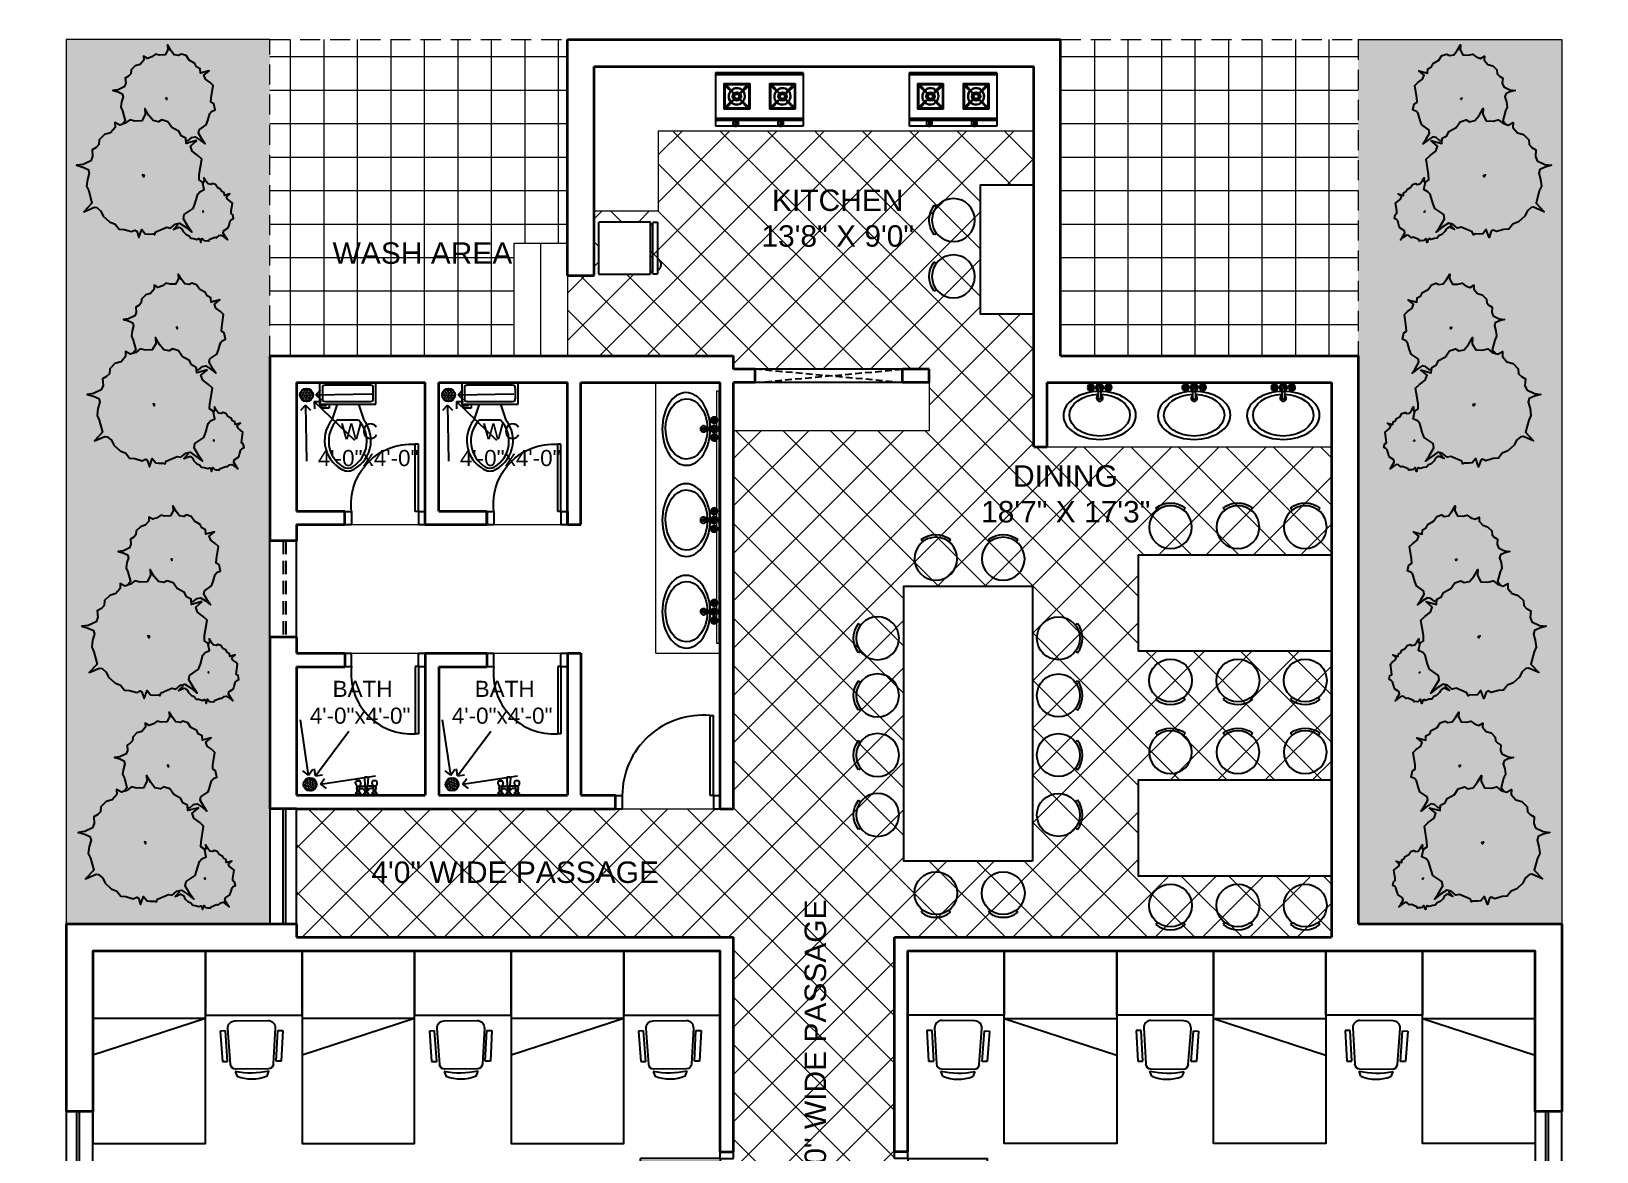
# Model space of a CAD drawing. Header units: inches. Extents: x 132383 to 134532, y 19213 to 20900.
# Drawn here: x 132383 to 132967, y 20482 to 20900 of the extents above; entities that cross this region are included whole.
import ezdxf

# ---------------------------------------------------------------- set-up
doc = ezdxf.new("R2010")
doc.units = ezdxf.units.IN
doc.header["$MEASUREMENT"] = 0
doc.linetypes.add('HIDDEN', pattern=[0.375, 0.25, -0.125])
for name, color, linetype, lineweight in [('A-Door', 252, 'Continuous', 25), ('A-Dropline', 8, 'Continuous', 5), ('A-Hatch', 253, 'Continuous', 9), ('A-Plant', 84, 'Continuous', 25), ('A-Sc', 44, 'Continuous', 20), ('A-Text', 252, 'Continuous', 25), ('A-Wall', 13, 'Continuous', 35), ('A-Win', 140, 'Continuous', 25)]:
    doc.layers.add(name, color=color, linetype=linetype, lineweight=lineweight)
for name, color, linetype in [('A-FIXTURE', 23, 'Continuous'), ('A-FURNITURE', 35, 'Continuous'), ('NOI THAT', 42, 'Continuous')]:
    doc.layers.add(name, color=color, linetype=linetype)
doc.styles.get("Standard").update_dxf_attribs({"font": 'arial.ttf', "height": 12})

# ---------------------------------------------------------------- blocks, each defined once
blk = doc.blocks.new('bed')
at = {"layer": 'A-FURNITURE'}
for q in [(116487.93, 2680.49), (116487.93, 2666.82)]:
    blk.add_line((116445.93, 2680.49), q, dxfattribs=at)
blk.add_lwpolyline([(116445.93, 2705.82), (116487.93, 2705.82), (116487.93, 2633.82), (116445.93, 2633.82)], close=True, dxfattribs=at)
blk = doc.blocks.new('StuLL_as_2')
for p, q in [((-258, 478), (-308, 478)), ((-308, 478), (-289, 177)), ((-239, 177), (-258, 478)), ((-233, 503), (-210, 149)), ((163, 577), (-163, 577)), ((210, 149), (233, 503)), ((239, 177), (258, 478)), ((258, 478), (308, 478)), ((308, 478), (289, 177)), ((-289, 177), (-239, 177)), ((289, 177), (239, 177)), ((-148, 29), (-167, 78)), ((-161, 102), (161, 102)), ((167, 78), (148, 29))]:
    blk.add_line(p, q)
for centre, radius, start, end in [((-163, 507), 70, 90, 183.6139), ((163, 507), 70, 356.3861, 90), ((-161, 152), 50, 183.6139, 270), ((0, 873), 812, 258.1042, 281.8958), ((0, 394), 394, 247.9827, 292.0173), ((161, 152), 50, 270, 356.3861)]:
    blk.add_arc(centre, radius, start, end)
blk = doc.blocks.new('toilet - countertop WB')
at = {"color": 0}
for p, q in [((-3, 8.57), (-3.2, 8.57)), ((-3, 8.38), (-3.2, 8.38)), ((-2.74, 8.83), (-2.74, 9.02)), ((-2.74, 8.12), (-2.74, 7.92)), ((-2.55, 8.83), (-2.55, 9.02)), ((-2.55, 8.12), (-2.55, 7.92)), ((-2.29, 8.57), (-2.1, 8.57)), ((-2.29, 8.38), (-2.1, 8.38)), ((-0.35, 5.17), (-0.35, 7.84)), ((0.38, 7.84), (0.38, 5.17)), ((2.32, 8.57), (2.13, 8.57)), ((2.32, 8.38), (2.13, 8.38)), ((2.58, 8.83), (2.58, 9.02)), ((2.58, 8.12), (2.58, 7.92)), ((2.77, 8.83), (2.77, 9.02)), ((2.77, 8.12), (2.77, 7.92)), ((3.03, 8.57), (3.23, 8.57)), ((3.03, 8.38), (3.23, 8.38))]:
    blk.add_line(p, q, dxfattribs=at)
blk.add_arc((0.02, 5.17), 0.932, 113.186, 66.814, dxfattribs=at)
at = {"color": 0, "extrusion": (0, 0, -1)}
for centre, major_axis, ratio, start_param, end_param in [((0.02, 8.47), (0.779, 0.779), 1, 2.699176, 8.296602), ((0, 0), (-9.21, 0.02), 0.69274, 7.892346, 14.099443), ((-2.65, 8.47), (0.714, 0.714), 1, 3.926991, 10.210176), ((-3.38, 8.47), (0.145, 0.145), 1, 3.926991, 10.210176), ((-2.65, 8.47), (-0.519, 0.519), 1, 5.781128, 6.787667), ((-2.65, 8.47), (0.519, 0.519), 1, 2.622195, 3.651391), ((-2.65, 8.47), (0.26, 0.26), 1, 3.926991, 10.210176), ((-2.65, 9.21), (-0.145, 0.145), 1, 5.497787, 11.780972), ((-2.65, 7.74), (0.145, 0.145), 1, 3.926991, 10.210176), ((-2.65, 8.47), (0.519, 0.519), 1, -0.504051, 0.507688), ((-2.65, 8.47), (-0.519, 0.519), 1, 2.643149, 3.649115), ((-1.91, 8.47), (-0.145, 0.145), 1, 5.497787, 11.780972), ((0.02, 8.47), (-0.519, 0.519), 1, 4.456578, 9.682308), ((0.02, 8.47), (-0.26, 0.26), 1, 5.497787, 11.780972), ((0.02, 5.17), (0.26, 0.26), 1, 0.785398, 3.926991), ((2.68, 8.47), (-0.714, 0.714), 1, 5.497787, 11.780972), ((1.94, 8.47), (-0.145, 0.145), 1, 5.497787, 11.780972), ((2.68, 8.47), (-0.519, 0.519), 1, 5.784741, 6.790707), ((2.68, 8.47), (0.519, 0.519), 1, 2.637542, 3.649281), ((2.68, 8.47), (-0.26, 0.26), 1, 5.497787, 11.780972), ((2.68, 9.21), (-0.145, 0.145), 1, 5.497787, 11.780972), ((2.68, 7.74), (-0.145, 0.145), 1, 5.497787, 11.780972), ((2.68, 8.47), (0.519, 0.519), 1, -0.519398, 0.509798), ((2.68, 8.47), (0.519, 0.519), 1, 1.068738, 2.075279), ((3.41, 8.47), (0.145, 0.145), 1, 3.926991, 10.210176)]:
    blk.add_ellipse(centre, major_axis=major_axis, ratio=ratio, start_param=start_param, end_param=end_param, dxfattribs=at)
blk.add_ellipse((0, -0.07), major_axis=(-11.08, -0.05), ratio=0.660443, dxfattribs=at)
blk = doc.blocks.new('Toilet - top')
for p, q in [((9.5, -6), (9.5, -2)), ((-10, -8.5), (-8, -8.5)), ((-10, -9.5), (-10, -8.5)), ((-7, -9.5), (-10, -9.5)), ((-8, -8.5), (-8, -8)), ((-7, -8), (-7, -9.5)), ((-4, -8), (-6, -14)), ((4, -8), (6, -14)), ((4, -14), (-4, -14))]:
    blk.add_line(p, q)
blk.add_lwpolyline([(10.5, -8), (10.5, 0), (-10.5, 0), (-10.5, -8)], close=True)
for points in [[(-9.5, -2), (-9.5, -6)], [(8.5, -1), (-8.5, -1)], [(-8.5, -7), (8.5, -7)]]:
    blk.add_lwpolyline(points)
for centre, radius, start, end in [((-8.62, -1.88), 0.884, 81.8699, 188.1301), ((8.62, -1.88), 0.884, 351.8699, 98.1301), ((-8.62, -6.12), 0.884, 171.8699, 278.1301), ((8.62, -6.12), 0.884, 261.8699, 8.1301), ((3.52, -21.58), 12.17, 141.46911, 247.97143), ((4.2, -21.82), 11.33, 136.36773, 238.94682), ((-3.52, -21.58), 12.17, 292.02843, 38.53071), ((-4.2, -21.82), 11.33, 301.05301, 43.63209), ((0, -27.88), 4, 245.73182, 294.26817), ((0, -29), 4, 254.86053, 285.13947)]:
    blk.add_arc(centre, radius, start, end)
blk = doc.blocks.new('toilet - floor trap')
h = blk.add_hatch()
h.set_pattern_fill('HEX', color=256, scale=2, angle=180, style=0)
h.set_pattern_definition([(180, (151856.70307, -60224.01747), (-1e-16, -0.433012702), [0.25, -0.5]), (300, (151856.70307, -60224.01747), (0.3750000001, 0.216506351), [0.25, -0.5]), (240, (151856.45307, -60224.01747), (0.3750000001, -0.216506351), [0.25, -0.5])])
edge = h.paths.add_edge_path()
edge.add_arc((0, 0), 2, 0, 360)
for p, q in [((-3.12, 0.39), (-20.14, 0.39)), ((-3.12, 0.39), (-4.66, 1.92)), ((-3.12, 0.39), (-4.66, -1.14)), ((-2.05, -2.34), (-14.08, -14.37)), ((-2.05, -2.34), (-4.22, -2.35)), ((-2.05, -2.34), (-2.06, -4.51)), ((0, -2.88), (-1.53, -4.42)), ((0, -2.88), (0, -19.89)), ((0, -2.88), (1.53, -4.42))]:
    blk.add_line(p, q)
blk.add_circle((0, 0), 2)
blk = doc.blocks.new('A$C090078A0')
for p, q in [((0, 6.21), (0, 6.51)), ((0, 6.51), (2.04, 6.51)), ((0.63, 5.39), (0, 6.21)), ((0, 6.21), (2.04, 6.21)), ((0.63, 6.81), (1.41, 6.81)), ((0.63, 6.71), (1.41, 6.71)), ((0.63, 6.51), (0.63, 6.71)), ((1.41, 6.51), (1.41, 6.71)), ((1.41, 5.39), (2.04, 6.21)), ((2.04, 6.21), (2.04, 6.51)), ((3.07, 6.51), (3.07, 6.81)), ((3.07, 6.81), (5.11, 6.81)), ((3.07, 6.51), (3.07, 6.81)), ((3.07, 6.81), (5.11, 6.81)), ((3.7, 5.69), (3.07, 6.51)), ((3.07, 6.51), (5.11, 6.51)), ((3.07, 6.51), (5.11, 6.51)), ((4.48, 5.69), (5.11, 6.51)), ((5.11, 6.51), (5.11, 6.81)), ((6.14, 6.21), (6.14, 6.51)), ((8.18, 6.51), (6.14, 6.51)), ((6.77, 5.39), (6.14, 6.21)), ((8.18, 6.21), (6.14, 6.21)), ((6.77, 6.81), (7.56, 6.81)), ((6.77, 6.71), (7.56, 6.71)), ((6.77, 6.51), (6.77, 6.71)), ((7.56, 6.51), (7.56, 6.71)), ((7.56, 5.39), (8.18, 6.21)), ((8.18, 6.21), (8.18, 6.51)), ((0.04, 2.37), (0.53, 3.35)), ((0.53, 3.35), (1.51, 3.35)), ((0.53, 1.39), (1.51, 1.39)), ((0.63, 5.39), (1.41, 5.39)), ((0.63, 4.89), (1.41, 4.89)), ((1.45, 3.45), (3.45, 3.45)), ((2, 2.37), (1.51, 3.35)), ((1.57, 4.25), (2.86, 4.25)), ((3.4, 0.14), (3.59, 3.29)), ((3.7, 5.69), (4.48, 5.69)), ((3.7, 5.19), (4.48, 5.19)), ((3.79, 3.85), (3.79, 5.19)), ((4.39, 3.85), (4.39, 5.19)), ((4.79, 0.14), (4.6, 3.29)), ((6.73, 3.45), (4.73, 3.45)), ((6.61, 4.25), (5.32, 4.25)), ((6.18, 2.37), (6.67, 3.35)), ((7.65, 3.35), (6.67, 3.35)), ((7.65, 1.39), (6.67, 1.39)), ((7.56, 5.39), (6.77, 5.39)), ((7.56, 4.89), (6.77, 4.89)), ((8.14, 2.37), (7.65, 3.35))]:
    blk.add_line(p, q)
blk.add_lwpolyline([(3.79, 4.05), (3.67, 3.85), (3.88, 3.49), (4.3, 3.49), (4.51, 3.85), (4.39, 4.05)])
for centre, radius, start, end in [((0.63, 6.76), 0.05, 90, 270), ((1.41, 6.76), 0.05, 270, 90), ((6.77, 6.76), 0.05, 90, 270), ((7.56, 6.76), 0.05, 270, 90), ((0.77, 2.12), 0.775, 161.56505, 251.56505), ((2.37, 4.12), 1.9, 156.23069, 203.76942), ((0.9, 5.14), 0.37, 137.55503, 222.44497), ((1.02, 2.54), 1.25, 246.93076, 293.06924), ((1.14, 5.14), 0.37, 317.55491, 42.44509), ((-0.33, 4.12), 1.9, 336.23058, 23.76931), ((1.26, 2.12), 0.775, 288.43495, 18.43495), ((4.09, 3.85), 1.29, 103.41801, 162.01987), ((4.09, 1.83), 1.73, 246.5925, 293.4075), ((4.09, 1.83), 1.83, 247.72298, 292.27702), ((3.39, 3.26), 0.196, 8.18085, 73.81146), ((3.97, 5.44), 0.37, 137.55503, 222.44497), ((4.09, 3.85), 0.3, 179.9997, 0.76872), ((4.09, 3.85), 1.29, 17.98013, 76.58262), ((4.21, 5.44), 0.37, 317.55491, 42.44509), ((4.79, 3.26), 0.196, 106.18854, 171.81915), ((6.92, 2.12), 0.775, 161.56505, 251.56505), ((8.51, 4.12), 1.9, 156.23069, 203.76942), ((7.04, 5.14), 0.37, 137.55491, 222.44509), ((7.16, 2.54), 1.25, 246.93076, 293.06924), ((7.28, 5.14), 0.37, 317.55503, 42.44497), ((5.81, 4.12), 1.9, 336.23058, 23.76931), ((7.41, 2.12), 0.775, 288.43495, 18.43495)]:
    blk.add_arc(centre, radius, start, end)
blk = doc.blocks.new('TD2')
for p, q in [((78628.12, 19915.3), (78628.12, 19940.33)), ((78628.12, 19940.33), (78629.36, 19940.33)), ((78629.36, 19915.3), (78629.36, 19940.33)), ((78628.12, 19915.3), (78625.63, 19915.3)), ((78625.63, 19915.3), (78625.63, 19910.33)), ((78628.12, 19915.3), (78629.36, 19915.3)), ((78628.12, 19915.3), (78628.12, 19910.33)), ((78653.15, 19915.3), (78653.15, 19910.33)), ((78655.63, 19915.3), (78653.15, 19915.3)), ((78655.63, 19915.3), (78655.63, 19910.33)), ((78628.12, 19910.33), (78625.63, 19910.33)), ((78655.63, 19910.33), (78653.15, 19910.33))]:
    blk.add_line(p, q)
blk.add_arc((78630.89, 19917.96), 22.42, 353.17059, 93.91669)
blk = doc.blocks.new('D1')
for p, q in [((78341.38, 19846.48), (78341.38, 19876.27)), ((78341.38, 19876.27), (78342.62, 19876.27)), ((78342.62, 19846.48), (78342.62, 19876.25)), ((78306.11, 19846.48), (78308.59, 19846.48)), ((78306.11, 19846.48), (78306.11, 19841.51)), ((78308.59, 19846.48), (78308.59, 19841.51)), ((78342.62, 19846.48), (78341.38, 19846.48)), ((78342.62, 19846.48), (78342.62, 19841.51)), ((78342.62, 19846.48), (78345.11, 19846.48)), ((78345.11, 19846.48), (78345.11, 19841.51)), ((78306.11, 19841.51), (78308.59, 19841.51)), ((78342.62, 19841.51), (78345.11, 19841.51))]:
    blk.add_line(p, q)
blk.add_arc((78338.61, 19846.37), 30.02, 84.70632, 179.80506)
blk = doc.blocks.new('chair')
at = {"layer": 'A-FURNITURE'}
for p, q in [((79189.12, 17878.84), (79188.51, 17879.63)), ((79198.88, 17878.84), (79199.49, 17879.63))]:
    blk.add_line(p, q, dxfattribs=at)
blk.add_circle((79194, 17872.5), 8, dxfattribs=at)
blk.add_arc((79194, 17872.5), 9, 52.43141, 127.56859, dxfattribs=at)
blk = doc.blocks.new('kjk')
at = {"layer": 'A-Wall'}
for p, q in [((120211.25, 18898.46), (120211.25, 18908.46)), ((120283.25, 18908.46), (120283.25, 18898.46))]:
    blk.add_line(p, q, dxfattribs=at)
at = {"layer": 'A-Win'}
for p, q in [((120211.25, 18908.46), (120283.25, 18908.46)), ((120211.25, 18903.46), (120283.25, 18903.46)), ((120211.25, 18902.46), (120283.25, 18902.46)), ((120283.25, 18898.46), (120211.25, 18898.46))]:
    blk.add_line(p, q, dxfattribs=at)
blk = doc.blocks.new('Clump of Trees or Bushes - plan')
for points in [[(-10.993, 56.487), (-9.228, 58.426), (-10.144, 63.512), (-8.923, 67.033), (-3.43, 69.772), (2.673, 72.119), (-2.82, 71.728), (-10.449, 71.728), (-13.195, 74.075), (-13.806, 83.073), (-16.857, 86.594), (-22.045, 92.071), (-22.961, 94.81), (-22.656, 98.722), (-28.759, 100.678), (-31.811, 99.113), (-35.472, 101.461), (-45.543, 109.676), (-49.815, 108.503), (-55.308, 106.155), (-59.58, 106.938), (-60.801, 113.98), (-63.242, 104.982), (-67.209, 106.938), (-70.872, 104.59), (-74.839, 104.982), (-80.637, 101.461), (-86.435, 101.069), (-90.402, 97.548), (-90.402, 94.419), (-93.454, 90.898), (-98.947, 90.115), (-105.66, 90.115), (-101.083, 87.768), (-98.031, 82.682), (-100.778, 77.596), (-103.829, 74.466), (-103.219, 69.772), (-104.134, 65.077), (-108.102, 62.73), (-104.439, 60.774), (-102.609, 55.297), (-103.829, 50.211), (-102.303, 44.342), (-98.947, 41.995), (-98.031, 38.865), (-98.031, 34.953), (-93.148, 32.606), (-90.707, 29.476), (-91.317, 22.434), (-93.454, 17.348), (-89.487, 21.26), (-85.519, 23.999), (-82.468, 23.216), (-78.806, 19.304), (-74.228, 15.783), (-69.956, 15.392), (-59.886, 12.653), (-58.254, 7.074)], [(59.448, 5.262), (60.936, 4.858), (62.652, -1.011), (63.415, 4.858), (64.178, 5.836), (66.848, 6.814), (69.709, 6.569), (73.905, 7.792), (76.385, 9.748), (79.627, 10.237), (81.153, 12.438), (84.014, 15.127), (84.205, 17.084), (85.158, 17.573), (88.591, 16.839), (85.73, 20.262), (88.591, 20.751), (89.545, 21.974), (90.689, 24.174), (91.452, 24.663), (90.499, 25.886), (91.261, 31.999), (92.596, 33.466), (92.024, 36.645), (92.787, 38.845), (96.22, 40.557), (100.035, 42.024), (96.602, 41.779), (91.834, 41.779), (90.117, 43.246), (89.736, 48.871), (87.828, 51.071), (84.586, 54.494), (84.014, 56.206), (84.205, 58.651), (80.39, 59.873), (78.483, 58.895), (76.194, 60.362), (69.9, 65.497), (67.23, 64.764), (63.797, 63.297), (61.126, 63.786), (60.364, 68.187), (58.838, 62.563), (56.358, 63.786), (54.07, 62.319), (51.59, 62.563), (47.966, 60.362), (44.343, 60.118), (41.863, 57.917), (41.863, 55.961), (39.956, 53.761), (36.523, 53.272), (32.327, 53.272), (35.187, 51.805), (36.641, 49.381)]]:
    blk.add_lwpolyline(points)
for points in [[(-4.577, 66.508), (-7.629, 55.261), (-12.588, 57.706), (-17.166, 54.772), (-22.125, 55.261), (-29.372, 50.86), (-36.62, 50.371), (-41.579, 45.969), (-41.579, 42.057), (-45.393, 37.656), (-52.259, 36.678), (-60.651, 36.678), (-54.93, 33.743), (-51.115, 27.386), (-54.548, 21.029), (-58.363, 17.116), (-57.6, 11.248), (-58.744, 5.38), (-63.703, 2.446), (-59.126, 0), (-56.837, -6.846), (-58.363, -13.203), (-56.455, -20.539), (-52.259, -23.473), (-51.115, -27.385), (-51.115, -32.275), (-45.012, -35.21), (-41.96, -39.122), (-42.723, -47.924), (-45.393, -54.282), (-40.434, -49.391), (-35.475, -45.968), (-31.661, -46.946), (-27.083, -51.837), (-21.362, -56.238), (-16.021, -56.727), (-3.433, -60.15), (0, -71.887), (1.526, -60.15), (3.052, -58.194), (8.392, -56.238), (14.114, -56.727), (22.506, -54.282), (27.465, -50.369), (33.949, -49.391), (37.001, -44.99), (42.723, -39.611), (43.104, -35.699), (45.012, -34.721), (51.878, -36.188), (46.156, -29.341), (51.878, -28.363), (53.785, -25.918), (56.074, -21.517), (57.6, -20.539), (55.692, -18.094), (57.218, -5.868), (59.888, -2.934), (58.744, 3.424), (60.27, 7.825), (67.136, 11.248), (74.765, 14.182), (67.899, 13.693), (58.363, 13.693), (54.93, 16.627), (54.167, 27.875), (50.352, 32.276), (43.867, 39.123), (42.723, 42.546), (43.104, 47.436), (35.475, 49.882), (31.661, 47.925), (27.083, 50.86), (14.495, 61.129), (9.155, 59.662), (2.289, 56.728), (-3.052, 57.706)], [(-58.055, 61.947), (-58.97, 60.774), (-57.139, 60.774)], [(62.08, 35.667), (61.508, 34.933), (62.652, 34.933)], [(-1.144, 1.468), (-2.289, 0), (0, 0)]]:
    blk.add_lwpolyline(points, close=True)
blk = doc.blocks.new('rsgvzdfcx')
for p, q in [((-1458.1, -1419.17), (-1458.1, -1455.57)), ((-1458.1, -1419.17), (-1436.04, -1419.17)), ((-1457.38, -1419.17), (-1457.38, -1455.57)), ((-1439.19, -1419.17), (-1439.19, -1455.57)), ((-1438.46, -1419.17), (-1438.46, -1455.57)), ((-1436.04, -1419.17), (-1436.04, -1455.57)), ((-1453.76, -1422.49), (-1443.07, -1422.49)), ((-1453.76, -1433.18), (-1453.76, -1422.49)), ((-1453.76, -1422.87), (-1443.07, -1422.87)), ((-1453.38, -1433.18), (-1453.38, -1422.49)), ((-1453.38, -1423.4), (-1450.04, -1426.36)), ((-1452.84, -1422.87), (-1449.89, -1426.2)), ((-1449.89, -1426.2), (-1450.04, -1426.36)), ((-1449.35, -1427.59), (-1449.9, -1427.45)), ((-1449.31, -1427.48), (-1449.84, -1427.27)), ((-1449.26, -1427.37), (-1449.76, -1427.09)), ((-1449.2, -1427.26), (-1449.66, -1426.93)), ((-1449.12, -1427.17), (-1449.53, -1426.78)), ((-1449.03, -1427.09), (-1449.39, -1426.65)), ((-1448.93, -1427.02), (-1449.24, -1426.54)), ((-1448.83, -1426.96), (-1449.07, -1426.44)), ((-1448.71, -1426.91), (-1448.89, -1426.37)), ((-1448.6, -1426.88), (-1448.7, -1426.32)), ((-1448.47, -1426.87), (-1448.51, -1426.3)), ((-1448.35, -1426.87), (-1448.32, -1426.3)), ((-1448.23, -1426.88), (-1448.13, -1426.32)), ((-1448.11, -1426.91), (-1447.94, -1426.37)), ((-1448, -1426.96), (-1447.76, -1426.44)), ((-1447.89, -1427.02), (-1447.59, -1426.54)), ((-1447.8, -1427.09), (-1447.43, -1426.65)), ((-1447.71, -1427.17), (-1447.29, -1426.78)), ((-1447.63, -1427.26), (-1447.17, -1426.93)), ((-1447.56, -1427.37), (-1447.07, -1427.09)), ((-1447.51, -1427.48), (-1446.98, -1427.27)), ((-1447.48, -1427.59), (-1446.92, -1427.45)), ((-1443.98, -1422.87), (-1446.93, -1426.2)), ((-1446.93, -1426.2), (-1446.79, -1426.36)), ((-1443.45, -1423.4), (-1446.79, -1426.36)), ((-1443.45, -1422.49), (-1443.45, -1433.18)), ((-1443.07, -1422.49), (-1443.07, -1433.18)), ((-1453.76, -1432.8), (-1443.07, -1432.8)), ((-1453.76, -1433.18), (-1443.07, -1433.18)), ((-1453.38, -1432.26), (-1450.04, -1429.3)), ((-1452.84, -1432.8), (-1449.89, -1429.47)), ((-1449.89, -1429.47), (-1450.04, -1429.3)), ((-1449.38, -1427.83), (-1449.95, -1427.83)), ((-1449.37, -1427.71), (-1449.94, -1427.64)), ((-1449.37, -1427.96), (-1449.94, -1428.03)), ((-1449.35, -1428.08), (-1449.9, -1428.22)), ((-1449.31, -1428.19), (-1449.84, -1428.4)), ((-1449.26, -1428.3), (-1449.76, -1428.58)), ((-1449.2, -1428.4), (-1449.66, -1428.74)), ((-1449.12, -1428.5), (-1449.53, -1428.89)), ((-1449.03, -1428.58), (-1449.39, -1429.02)), ((-1448.93, -1428.65), (-1449.24, -1429.13)), ((-1448.83, -1428.71), (-1449.07, -1429.23)), ((-1448.71, -1428.76), (-1448.89, -1429.3)), ((-1448.6, -1428.79), (-1448.7, -1429.35)), ((-1448.47, -1428.8), (-1448.51, -1429.37)), ((-1448.35, -1428.8), (-1448.32, -1429.37)), ((-1448.23, -1428.79), (-1448.13, -1429.35)), ((-1448.11, -1428.76), (-1447.94, -1429.3)), ((-1448, -1428.71), (-1447.76, -1429.23)), ((-1447.89, -1428.65), (-1447.59, -1429.13)), ((-1447.8, -1428.58), (-1447.43, -1429.02)), ((-1447.71, -1428.5), (-1447.29, -1428.89)), ((-1447.63, -1428.4), (-1447.17, -1428.74)), ((-1447.56, -1428.3), (-1447.07, -1428.58)), ((-1447.51, -1428.19), (-1446.98, -1428.4)), ((-1447.48, -1428.08), (-1446.92, -1428.22)), ((-1447.45, -1427.71), (-1446.89, -1427.64)), ((-1447.45, -1427.96), (-1446.89, -1428.03)), ((-1447.44, -1427.83), (-1446.88, -1427.83)), ((-1446.93, -1429.47), (-1446.79, -1429.3)), ((-1443.98, -1432.8), (-1446.93, -1429.47)), ((-1443.45, -1432.26), (-1446.79, -1429.3)), ((-1438.09, -1428.32), (-1436.36, -1428.32)), ((-1438.09, -1428.8), (-1436.36, -1428.8)), ((-1453.76, -1441.4), (-1443.07, -1441.4)), ((-1453.76, -1452.09), (-1453.76, -1441.4)), ((-1453.76, -1441.78), (-1443.07, -1441.78)), ((-1453.38, -1452.09), (-1453.38, -1441.4)), ((-1453.38, -1442.31), (-1450.04, -1445.27)), ((-1452.84, -1441.78), (-1449.89, -1445.11)), ((-1449.89, -1445.11), (-1450.04, -1445.27)), ((-1449.38, -1446.74), (-1449.95, -1446.74)), ((-1449.37, -1446.62), (-1449.94, -1446.55)), ((-1449.37, -1446.86), (-1449.94, -1446.93)), ((-1449.35, -1446.5), (-1449.9, -1446.36)), ((-1449.31, -1446.39), (-1449.84, -1446.18)), ((-1449.26, -1446.28), (-1449.76, -1446)), ((-1449.2, -1446.17), (-1449.66, -1445.84)), ((-1449.12, -1446.08), (-1449.53, -1445.69)), ((-1449.03, -1446), (-1449.39, -1445.56)), ((-1448.93, -1445.92), (-1449.24, -1445.44)), ((-1448.83, -1445.87), (-1449.07, -1445.35)), ((-1448.71, -1445.82), (-1448.89, -1445.28)), ((-1448.6, -1445.79), (-1448.7, -1445.23)), ((-1448.47, -1445.77), (-1448.51, -1445.21)), ((-1448.35, -1445.77), (-1448.32, -1445.21)), ((-1448.23, -1445.79), (-1448.13, -1445.23)), ((-1448.11, -1445.82), (-1447.94, -1445.28)), ((-1448, -1445.87), (-1447.76, -1445.35)), ((-1447.89, -1445.92), (-1447.59, -1445.44)), ((-1447.8, -1446), (-1447.43, -1445.56)), ((-1447.71, -1446.08), (-1447.29, -1445.69)), ((-1447.63, -1446.17), (-1447.17, -1445.84)), ((-1447.56, -1446.28), (-1447.07, -1446)), ((-1447.51, -1446.39), (-1446.98, -1446.18)), ((-1447.48, -1446.5), (-1446.92, -1446.36)), ((-1447.45, -1446.62), (-1446.89, -1446.55)), ((-1447.45, -1446.86), (-1446.89, -1446.93)), ((-1447.44, -1446.74), (-1446.88, -1446.74)), ((-1443.98, -1441.78), (-1446.93, -1445.11)), ((-1446.93, -1445.11), (-1446.79, -1445.27)), ((-1443.45, -1442.31), (-1446.79, -1445.27)), ((-1443.45, -1441.4), (-1443.45, -1452.09)), ((-1443.07, -1441.4), (-1443.07, -1452.09)), ((-1438.09, -1446.94), (-1436.36, -1446.94)), ((-1453.76, -1451.71), (-1443.07, -1451.71)), ((-1453.76, -1452.09), (-1443.07, -1452.09)), ((-1453.38, -1451.17), (-1450.04, -1448.21)), ((-1452.84, -1451.71), (-1449.89, -1448.37)), ((-1449.89, -1448.37), (-1450.04, -1448.21)), ((-1449.35, -1446.98), (-1449.9, -1447.12)), ((-1449.31, -1447.1), (-1449.84, -1447.31)), ((-1449.26, -1447.21), (-1449.76, -1447.48)), ((-1449.2, -1447.31), (-1449.66, -1447.65)), ((-1449.12, -1447.4), (-1449.53, -1447.79)), ((-1449.03, -1447.49), (-1449.39, -1447.93)), ((-1448.93, -1447.56), (-1449.24, -1448.04)), ((-1448.83, -1447.62), (-1449.07, -1448.13)), ((-1448.71, -1447.66), (-1448.89, -1448.2)), ((-1448.6, -1447.69), (-1448.7, -1448.25)), ((-1448.47, -1447.71), (-1448.51, -1448.28)), ((-1448.35, -1447.71), (-1448.32, -1448.28)), ((-1448.23, -1447.69), (-1448.13, -1448.25)), ((-1448.11, -1447.66), (-1447.94, -1448.2)), ((-1448, -1447.62), (-1447.76, -1448.13)), ((-1447.89, -1447.56), (-1447.59, -1448.04)), ((-1447.8, -1447.49), (-1447.43, -1447.93)), ((-1447.71, -1447.4), (-1447.29, -1447.79)), ((-1447.63, -1447.31), (-1447.17, -1447.65)), ((-1447.56, -1447.21), (-1447.07, -1447.48)), ((-1447.51, -1447.1), (-1446.98, -1447.31)), ((-1447.48, -1446.98), (-1446.92, -1447.12)), ((-1446.93, -1448.37), (-1446.79, -1448.21)), ((-1443.98, -1451.71), (-1446.93, -1448.37)), ((-1443.45, -1451.17), (-1446.79, -1448.21)), ((-1438.09, -1447.41), (-1436.36, -1447.41)), ((-1458.1, -1455.57), (-1436.04, -1455.57))]:
    blk.add_line(p, q)
for points in [[(-1437.25, -1429.77, 0.098491), (-1436.78, -1429.68, 0.098491), (-1436.39, -1429.42, 0.098491), (-1436.13, -1429.03, 0.098491), (-1436.04, -1428.56, 0.098491), (-1436.13, -1428.1, 0.098491), (-1436.39, -1427.7, 0.098491), (-1436.78, -1427.44, 0.098491), (-1437.25, -1427.35, 0.098491), (-1437.71, -1427.44, 0.098491), (-1438.11, -1427.7, 0.098491), (-1438.37, -1428.1, 0.098491), (-1438.46, -1428.56, 0.098491), (-1438.37, -1429.03, 0.098491), (-1438.11, -1429.42, 0.098491), (-1437.71, -1429.68, 0.098491)], [(-1437.25, -1448.39, 0.098491), (-1436.78, -1448.3, 0.098491), (-1436.39, -1448.03, 0.098491), (-1436.13, -1447.64, 0.098491), (-1436.04, -1447.18, 0.098491), (-1436.13, -1446.71, 0.098491), (-1436.39, -1446.32, 0.098491), (-1436.78, -1446.06, 0.098491), (-1437.25, -1445.96, 0.098491), (-1437.71, -1446.06, 0.098491), (-1438.11, -1446.32, 0.098491), (-1438.37, -1446.71, 0.098491), (-1438.46, -1447.18, 0.098491), (-1438.37, -1447.64, 0.098491), (-1438.11, -1448.03, 0.098491), (-1437.71, -1448.3, 0.098491)]]:
    blk.add_lwpolyline(points, format="xyb", close=True)
for centre, radius in [((-1448.41, -1427.83), 1.79), ((-1448.41, -1427.83), 1.54), ((-1448.41, -1427.83), 1.25), ((-1448.41, -1427.83), 1.19), ((-1448.41, -1427.83), 0.969), ((-1448.41, -1446.74), 1.79), ((-1448.41, -1446.74), 1.54), ((-1448.41, -1446.74), 1.25), ((-1448.41, -1446.74), 1.19), ((-1448.41, -1446.74), 0.969)]:
    blk.add_circle(centre, radius)
for centre, radius, start, end in [((-1448.41, -1427.83), 3.46, 48.05008, 41.94992), ((-1448.41, -1427.83), 3.3, 48.02928, 41.97072), ((-1438.09, -1428.56), 0.238, 90, 270), ((-1436.36, -1428.56), 0.238, 270, 90), ((-1448.41, -1446.74), 3.46, 48.05008, 41.94992), ((-1448.41, -1446.74), 3.3, 48.02928, 41.97072), ((-1438.09, -1447.18), 0.238, 90, 270), ((-1436.36, -1447.18), 0.238, 270, 90)]:
    blk.add_arc(centre, radius, start, end)
blk = doc.blocks.new('frezz')
at = {"layer": 'NOI THAT', "linetype": 'HIDDEN'}
for p, q in [((10425.8, 10336.42), (10424.71, 10336.42)), ((10425.8, 10313.51), (10425.8, 10337.51)), ((10425.8, 10337.51), (10427.98, 10337.51)), ((10427.98, 10337.51), (10427.98, 10313.51)), ((10425.8, 10314.6), (10424.71, 10314.6)), ((10427.98, 10313.51), (10425.8, 10313.51))]:
    blk.add_line(p, q, dxfattribs=at)
blk.add_lwpolyline([(10400.71, 10313.51), (10424.71, 10313.51), (10424.71, 10337.51), (10400.71, 10337.51)], close=True, dxfattribs=at)
blk.add_arc((10426.76, 10317.9), 2.87, 295.09226, 64.90774, dxfattribs=at)
blk = doc.blocks.new('REF')
at = {"rotation": 270}
blk.add_blockref('frezz', (-10313.51, 10400.71), dxfattribs=at)

msp = doc.modelspace()

# ---------------------------------------------------------------- hatches: boundary and pattern name
at = {"layer": 'A-Hatch'}
h = msp.add_hatch(dxfattribs=at)
h.set_pattern_fill('AR-SAND', color=96, scale=8, style=0)
h.set_pattern_definition([(37.5, (11054.928, 1415.28), (-0.5039469, 15.4145902), [0, -12.16, 0, -13.6, 0, -13]), (7.5, (11054.928, 1415.28), (14.1582136, 22.5771685), [0, -6.56, 0, -10.96, 0, -4.2]), (327.5, (11045.088, 1415.28), (24.9131349, 0.0452724), [0, -4, 0, -14.4, 0, -18.8]), (317.5, (11045.088, 1415.28), (24.049013, 7.0214045), [0, -2, 0, -9.44, 0, -10.8])])
h.paths.add_polyline_path([(132472.21, 20896.59), (132396.21, 20896.59), (132396.21, 20566.59), (132472.21, 20566.59), (132472.21, 20673.59), (132472.21, 20709.59), (132472.21, 20778.59)])
h.paths.add_polyline_path([(132954.21, 20896.59), (132878.21, 20896.59), (132878.21, 20778.59), (132878.21, 20566.59), (132954.21, 20566.59)])
h = msp.add_hatch(dxfattribs=at)
h.set_pattern_fill('ANSI37', color=256, scale=100, angle=45, style=0)
h.set_pattern_definition([(90, (11054.928, 1415.28), (-12.5, 3e-15), []), (180, (11054.928, 1415.28), (-3e-15, -12.5), [])])
h.paths.add_polyline_path([(132472.21, 20778.59), (132563.21, 20778.59), (132563.21, 20820.59), (132583.21, 20820.59), (132583.21, 20896.59), (132472.21, 20896.59)])
h.paths.add_polyline_path([(132767.21, 20896.59), (132767.21, 20778.59), (132878.21, 20778.59), (132878.21, 20896.59)])
h = msp.add_hatch(dxfattribs=at)
h.set_pattern_fill('ANSI37', color=256, scale=100, style=0)
h.set_pattern_definition([(45, (11054.928, 1415.28), (-8.8388348, 8.8388348), []), (135, (11054.928, 1415.28), (-8.8388348, -8.8388348), [])])
h.paths.add_polyline_path([(132756.66, 20692.58), (132708.66, 20692.58), (132708.66, 20590.01), (132756.66, 20590.01)], flags=0)
h.paths.add_polyline_path([(132737.23, 20842.22), (132757.21, 20842.22), (132757.21, 20862.59), (132617.21, 20862.59), (132617.21, 20832.55), (132593.21, 20832.55), (132593.21, 20808.59), (132583.21, 20808.59), (132583.21, 20778.59), (132645.21, 20778.59), (132645.21, 20773.59), (132718.21, 20773.59), (132718.21, 20750.59), (132645.21, 20750.59), (132645.21, 20609.59), (132482.21, 20609.59), (132482.21, 20561.59), (132645.21, 20561.59), (132645.21, 20157.59), (132524.21, 20157.59), (132524.21, 20008.59), (132696.71, 20008.59), (132696.71, 20070.59), (132706.71, 20070.59), (132706.71, 20028.59), (132795.71, 20028.59), (132795.71, 20157.59), (132705.21, 20157.59), (132705.21, 20561.59), (132868.21, 20561.59), (132868.21, 20584.37), (132796.21, 20584.37), (132796.21, 20620.37), (132868.21, 20620.37), (132868.21, 20668.37), (132796.21, 20668.37), (132796.21, 20704.37), (132868.21, 20704.37), (132868.21, 20744.59), (132757.21, 20744.59), (132757.21, 20794.29), (132737.23, 20794.29)])
h.paths.add_polyline_path([(132594.78, 20809.06), (132614.22, 20809.06), (132614.22, 20828.5), (132594.78, 20828.5)], flags=0)
h.paths.add_polyline_path([(132791.81, 20088.49), (132791.81, 20153.69), (132706.44, 20153.69), (132706.44, 20088.49)], flags=0)
h.paths.add_polyline_path([(132574.91, 20011.46), (132693.01, 20011.46), (132693.01, 20082.21), (132574.91, 20082.21)], flags=0)

# ---------------------------------------------------------------- linework, layer by layer
at = {"layer": 'A-Dropline'}
for p, q in [((132617.21, 20862.59), (132757.21, 20862.59)), ((132617.21, 20832.55), (132617.21, 20862.59)), ((132617.21, 20832.55), (132593.21, 20832.55)), ((132583.21, 20808.59), (132583.21, 20778.59)), ((132616.21, 20667.59), (132616.21, 20768.59)), ((132762.21, 20744.59), (132868.21, 20744.59)), ((132500.21, 20715.59), (132530.21, 20715.59)), ((132553.21, 20715.59), (132583.21, 20715.59)), ((132500.21, 20667.59), (132530.21, 20667.59)), ((132553.21, 20667.59), (132583.21, 20667.59)), ((132616.21, 20667.59), (132640.21, 20667.59)), ((132601.21, 20609.59), (132640.21, 20609.59))]:
    msp.add_line(p, q, dxfattribs=at)
at = {"layer": 'A-Dropline', "color": 45}
for points in [[(132472.21, 20896.59), (132396.21, 20896.59), (132396.21, 20566.59)], [(132878.21, 20896.59), (132954.21, 20896.59), (132954.21, 20566.59)]]:
    msp.add_lwpolyline(points, dxfattribs=at)
at = {"layer": 'A-Dropline', "linetype": 'HIDDEN', "ltscale": 30}
for points in [[(132472.21, 20778.59), (132472.21, 20896.59), (132583.21, 20896.59)], [(132767.21, 20896.59), (132878.21, 20896.59), (132878.21, 20778.59)]]:
    msp.add_lwpolyline(points, dxfattribs=at)
at = {"layer": 'A-Dropline'}
msp.add_lwpolyline([(132718.21, 20768.59), (132718.21, 20750.59), (132645.21, 20750.59), (132645.21, 20750.59)], dxfattribs=at)
at = {"layer": 'A-Dropline', "color": 5}
msp.add_lwpolyline([(132638.93, 20765.56), (132639.72, 20765.56), (132639.72, 20671.28), (132638.93, 20671.28)], close=True, dxfattribs=at)
at = {"layer": 'A-FURNITURE'}
for points in [[(132757.21, 20842.22), (132737.23, 20842.22), (132737.23, 20794.29), (132757.21, 20794.29)], [(132868.21, 20668.37), (132796.21, 20668.37), (132796.21, 20704.37), (132868.21, 20704.37)], [(132756.66, 20590.01), (132708.66, 20590.01), (132708.66, 20692.58), (132756.66, 20692.58)], [(132868.21, 20584.37), (132796.21, 20584.37), (132796.21, 20620.37), (132868.21, 20620.37)], [(132448.21, 20556.59), (132448.21, 20532.59), (132484.21, 20532.59), (132484.21, 20556.59)], [(132526.21, 20556.59), (132526.21, 20532.59), (132562.21, 20532.59), (132562.21, 20556.59)], [(132604.21, 20556.59), (132604.21, 20532.59), (132640.21, 20532.59), (132640.21, 20556.59)], [(132746.21, 20556.59), (132746.21, 20532.59), (132710.21, 20532.59), (132710.21, 20556.59)], [(132824.21, 20556.59), (132824.21, 20532.59), (132788.21, 20532.59), (132788.21, 20556.59)], [(132902.21, 20556.59), (132902.21, 20532.59), (132866.21, 20532.59), (132866.21, 20556.59)]]:
    msp.add_lwpolyline(points, close=True, dxfattribs=at)
at = {"layer": 'A-Sc'}
for p, q in [((132563.21, 20820.59), (132563.21, 20778.59)), ((132563.21, 20820.59), (132583.21, 20820.59)), ((132573.21, 20820.59), (132573.21, 20778.59))]:
    msp.add_line(p, q, dxfattribs=at)
at = {"layer": 'A-Wall'}
for p, q in [((132583.21, 20896.59), (132767.21, 20896.59)), ((132583.21, 20808.59), (132583.21, 20896.59)), ((132767.21, 20778.59), (132767.21, 20896.59)), ((132593.21, 20886.59), (132757.21, 20886.59)), ((132593.21, 20808.59), (132593.21, 20886.59)), ((132757.21, 20744.59), (132757.21, 20886.59)), ((132583.21, 20808.59), (132593.21, 20808.59)), ((132472.21, 20778.59), (132472.21, 20709.59)), ((132472.21, 20778.59), (132645.21, 20778.59)), ((132645.21, 20773.59), (132645.21, 20778.59)), ((132767.21, 20778.59), (132878.21, 20778.59)), ((132878.21, 20778.59), (132878.21, 20566.59)), ((132653.21, 20773.59), (132645.21, 20773.59)), ((132653.21, 20768.59), (132653.21, 20773.59)), ((132718.21, 20773.59), (132708.21, 20773.59)), ((132708.21, 20768.59), (132708.21, 20773.59)), ((132718.21, 20768.59), (132718.21, 20773.59)), ((132482.21, 20768.59), (132482.21, 20720.59)), ((132482.21, 20768.59), (132530.21, 20768.59)), ((132530.21, 20715.59), (132530.21, 20768.59)), ((132535.21, 20720.59), (132535.21, 20768.59)), ((132535.21, 20768.59), (132583.21, 20768.59)), ((132583.21, 20715.59), (132583.21, 20768.59)), ((132588.21, 20715.59), (132588.21, 20768.59)), ((132588.21, 20768.59), (132640.21, 20768.59)), ((132640.21, 20609.59), (132640.21, 20768.59)), ((132645.21, 20609.59), (132645.21, 20768.59)), ((132653.21, 20768.59), (132645.21, 20768.59)), ((132718.21, 20768.59), (132708.21, 20768.59)), ((132762.21, 20768.59), (132868.21, 20768.59)), ((132762.21, 20744.59), (132762.21, 20768.59)), ((132868.21, 20768.59), (132868.21, 20561.59)), ((132757.21, 20744.59), (132762.21, 20744.59)), ((132482.21, 20720.59), (132500.21, 20720.59)), ((132500.21, 20715.59), (132500.21, 20720.59)), ((132535.21, 20720.59), (132553.21, 20720.59)), ((132553.21, 20715.59), (132553.21, 20720.59)), ((132482.21, 20715.59), (132482.21, 20709.59)), ((132482.21, 20715.59), (132500.21, 20715.59)), ((132530.21, 20715.59), (132553.21, 20715.59)), ((132583.21, 20715.59), (132588.21, 20715.59)), ((132482.21, 20709.59), (132472.21, 20709.59)), ((132482.21, 20673.59), (132472.21, 20673.59)), ((132472.21, 20673.59), (132472.21, 20609.59)), ((132482.21, 20673.59), (132482.21, 20667.59)), ((132482.21, 20667.59), (132500.21, 20667.59)), ((132500.21, 20667.59), (132500.21, 20662.59)), ((132530.21, 20667.59), (132530.21, 20614.59)), ((132530.21, 20667.59), (132553.21, 20667.59)), ((132553.21, 20667.59), (132553.21, 20662.59)), ((132583.21, 20667.59), (132583.21, 20614.59)), ((132583.21, 20667.59), (132588.21, 20667.59)), ((132588.21, 20667.59), (132588.21, 20614.59)), ((132482.21, 20662.59), (132482.21, 20614.59)), ((132482.21, 20662.59), (132500.21, 20662.59)), ((132535.21, 20662.59), (132535.21, 20614.59)), ((132535.21, 20662.59), (132553.21, 20662.59)), ((132482.21, 20614.59), (132530.21, 20614.59)), ((132535.21, 20614.59), (132583.21, 20614.59)), ((132588.21, 20614.59), (132601.21, 20614.59)), ((132601.21, 20609.59), (132601.21, 20614.59)), ((132482.21, 20609.59), (132472.21, 20609.59)), ((132482.21, 20609.59), (132601.21, 20609.59)), ((132640.21, 20609.59), (132645.21, 20609.59)), ((132396.21, 20566.59), (132472.21, 20566.59)), ((132396.21, 20566.59), (132396.21, 20496.59)), ((132472.21, 20566.59), (132482.21, 20566.59)), ((132482.21, 20566.59), (132482.21, 20561.59)), ((132878.21, 20566.59), (132954.21, 20566.59)), ((132954.21, 20566.59), (132954.21, 20496.59)), ((132406.21, 20556.59), (132406.21, 20496.59)), ((132406.21, 20556.59), (132640.21, 20556.59)), ((132482.21, 20561.59), (132645.21, 20561.59)), ((132640.21, 20481.59), (132640.21, 20556.59)), ((132645.21, 20481.59), (132645.21, 20561.59)), ((132705.21, 20481.59), (132705.21, 20561.59)), ((132705.21, 20561.59), (132868.21, 20561.59)), ((132710.21, 20481.59), (132710.21, 20556.59)), ((132710.21, 20556.59), (132944.21, 20556.59)), ((132944.21, 20496.59), (132944.21, 20556.59)), ((132640.21, 20481.59), (132645.21, 20481.59)), ((132710.21, 20481.59), (132705.21, 20481.59))]:
    msp.add_line(p, q, dxfattribs=at)
at = {"layer": 'A-Win'}
for p, q in [((132708.21, 20773.59), (132653.21, 20773.59)), ((132708.21, 20768.59), (132653.21, 20768.59)), ((132472.21, 20673.59), (132472.21, 20709.59)), ((132482.21, 20673.59), (132482.21, 20709.59)), ((132472.21, 20609.59), (132472.21, 20566.59)), ((132477.21, 20566.59), (132477.21, 20609.59)), ((132478.21, 20566.59), (132478.21, 20609.59)), ((132482.21, 20566.59), (132482.21, 20609.59))]:
    msp.add_line(p, q, dxfattribs=at)
at = {"layer": 'A-Win', "linetype": 'HIDDEN', "ltscale": 10}
for p, q in [((132708.21, 20768.59), (132653.21, 20773.59)), ((132653.21, 20768.59), (132708.21, 20773.59))]:
    msp.add_line(p, q, dxfattribs=at)
at = {"layer": 'A-Win', "linetype": 'HIDDEN', "ltscale": 20}
for p, q in [((132477.21, 20709.59), (132477.21, 20673.59)), ((132478.21, 20709.59), (132478.21, 20673.59))]:
    msp.add_line(p, q, dxfattribs=at)

# ---------------------------------------------------------------- block references
at = {"layer": 'A-Door', "xscale": -1}
for p in [(211155.84, 805.26), (211208.94, 805.26)]:
    msp.add_blockref('TD2', p, dxfattribs=at)
at = {"layer": 'A-Door'}
for name, p, rotation in [('TD2', (211155.84, 40577.92), 180), ('TD2', (211208.94, 40577.92), 180), ('D1', (152486.72, -57863.52), 90)]:
    msp.add_blockref(name, p, dxfattribs=dict(at, rotation=rotation))
msp.add_blockref('D1', (54295.1, 768.08), dxfattribs=at)
at = {"layer": 'A-Door', "xscale": -1, "rotation": 270}
msp.add_blockref('D1', (112863.7, -57863.52), dxfattribs=at)
at = {"layer": 'A-FIXTURE', "xscale": 1.222956169674913, "yscale": 1.222956169674913, "zscale": 1.222956169674913}
for name, p, rotation in [('toilet - floor trap', (132485.88, 20763.98), 90.98021907749114), ('toilet - floor trap', (132538.88, 20763.98), 90.98021907749114), ('toilet - countertop WB', (132781.78, 20756.46), 0.2147689548983867), ('toilet - countertop WB', (132817.03, 20756.46), 0.2147689548983867), ('toilet - countertop WB', (132850.27, 20756.46), 0.2147689548983867), ('toilet - countertop WB', (132627.64, 20751.3), 270.2147689548984), ('toilet - countertop WB', (132627.64, 20717.3), 270.2147689548984), ('toilet - countertop WB', (132627.64, 20683.11), 270.2147689548984), ('toilet - floor trap', (132487.2, 20618.68), 188.4184162665003), ('toilet - floor trap', (132540.2, 20618.68), 188.4184162665003)]:
    msp.add_blockref(name, p, dxfattribs=dict(at, rotation=rotation))
at = {"layer": 'A-FIXTURE'}
for p in [(132501.29, 20768.59), (132554.29, 20768.59)]:
    msp.add_blockref('Toilet - top', p, dxfattribs=at)
at = {"layer": 'A-FIXTURE', "extrusion": (0, 0, -1), "xscale": -1, "zscale": -1, "rotation": 180}
for p in [(-132512.28, 20621.4), (-132565.38, 20621.4)]:
    msp.add_blockref('A$C090078A0', p, dxfattribs=at)
at = {"layer": 'A-FURNITURE'}
for name, p, xscale, yscale, zscale, rotation in [('rsgvzdfcx', (133948.47, 19571.85), 0.9, 0.9, 0.9, 270), ('rsgvzdfcx', (134020.7, 19571.85), 0.9, 0.9, 0.9, 270), ('REF', (132594.78, 20809.06), 0.8099999999976716, 0.8099999999976716, 0.81, 90), ('StuLL_as_2', (132465.58, 20508.62), -0.0378947368421053, 0.0378947368421053, 0.0378947368421053, 0.5605044668708281), ('StuLL_as_2', (132543.58, 20508.62), -0.0378947368421053, 0.0378947368421053, 0.0378947368421053, 0.5605044668708281), ('StuLL_as_2', (132621.58, 20508.62), -0.0378947368421053, 0.0378947368421053, 0.0378947368421053, 0.5605044668708281), ('StuLL_as_2', (132728.84, 20508.62), 0.0378947368421053, 0.0378947368421053, 0.0378947368421053, 359.4394955331292), ('StuLL_as_2', (132806.84, 20508.62), 0.0378947368421053, 0.0378947368421053, 0.0378947368421053, 359.4394955331292), ('StuLL_as_2', (132884.84, 20508.62), 0.0378947368421053, 0.0378947368421053, 0.0378947368421053, 359.4394955331292)]:
    msp.add_blockref(name, p, dxfattribs=dict(at, xscale=xscale, yscale=yscale, zscale=zscale, rotation=rotation))
at = {"layer": 'A-FURNITURE', "xscale": -1, "rotation": 90}
for p in [(150599.71, 100023.27), (150599.71, 100002.23), (150571.45, 99867.19), (150571.45, 99845.88), (150571.45, 99823.6), (150571.45, 99801.26)]:
    msp.add_blockref('chair', p, dxfattribs=at)
at = {"layer": 'A-FURNITURE', "xscale": -1}
for name, p in [('chair', (212002.21, 2842.17)), ('chair', (212027.35, 2842.17)), ('chair', (212052.48, 2842.17)), ('chair', (211914.66, 2830.38)), ('chair', (211939.8, 2830.38)), ('chair', (212002.21, 2758.17)), ('chair', (212027.35, 2758.17)), ('chair', (212052.48, 2758.17)), ('bed', (248894.14, 17850.77)), ('bed', (248972.14, 17850.77)), ('bed', (249050.14, 17850.77))]:
    msp.add_blockref(name, p, dxfattribs=at)
at = {"layer": 'A-FURNITURE'}
for p, rotation in [((114893.87, 99867.19), 270), ((212002.21, 38529.95), 180), ((212027.35, 38529.95), 180), ((212052.48, 38529.95), 180), ((114893.87, 99845.88), 270), ((114893.87, 99823.6), 270), ((114893.87, 99801.26), 270), ((211914.66, 38450.56), 180), ((211939.8, 38450.56), 180), ((212002.21, 38445.95), 180), ((212027.35, 38445.95), 180), ((212052.48, 38445.95), 180)]:
    msp.add_blockref('chair', p, dxfattribs=dict(at, rotation=rotation))
for p in [(16300.27, 17850.77), (16378.27, 17850.77), (16456.27, 17850.77)]:
    msp.add_blockref('bed', p, dxfattribs=at)
at = {"layer": 'A-Plant', "yscale": 0.36, "zscale": 0.36}
for p, xscale, rotation in [((132425.17, 20845.42), 0.36, 300.2302241425159), ((132925.24, 20845.42), -0.3599999999999999, 59.76977585748413), ((132429.11, 20759.92), 0.36, 300.2302241425159), ((132921.3, 20759.92), -0.3599999999999999, 59.76977585748413), ((132427.14, 20673.4), 0.36, 300.2302241425159), ((132923.27, 20673.4), -0.3599999999999999, 59.76977585748413), ((132425.83, 20596.48), 0.36, 300.2302241425159), ((132924.59, 20596.48), -0.3599999999999999, 59.76977585748413)]:
    msp.add_blockref('Clump of Trees or Bushes - plan', p, dxfattribs=dict(at, xscale=xscale, rotation=rotation))
at = {"layer": 'A-Win', "xscale": -1, "rotation": 270}
for p in [(113497.74, -99786.66), (114045.74, -99786.66)]:
    msp.add_blockref('kjk', p, dxfattribs=at)

# ---------------------------------------------------------------- texts
at = {"layer": 'A-Text', "char_height": 8, "attachment_point": 1}
for s, width, insert in [('{\\W5.435378; }KITCHEN\\P{\\W4.165606; }13\'8" X 9\'0"', 81.0721, (132642.65, 20840.66)), (' WASH AREA', 67.1632, (132492.5, 20820.93)), ('  {\\H0.75x;    WC\\P   4\'-0"x4\'-0"}', 44.2451, (132483.12, 20753.46)), ('  {\\H0.75x;    WC\\P   4\'-0"x4\'-0"}', 44.2451, (132536.12, 20753.46)), ('{\\W7.744833; }DINING\\P{\\W3.902127; }18\'7" X 17\'3"', 85.6514, (132725.41, 20737.76)), ('  {\\H0.75x;    BATH\\P   4\'-0"x4\'-0"}', 44.2451, (132480.1, 20657.31)), ('  {\\H0.75x;    BATH\\P   4\'-0"x4\'-0"}', 44.2451, (132533.1, 20657.31)), (' 4\'0" WIDE PASSAGE', 106.8194, (132506.97, 20589.89))]:
    msp.add_mtext_dynamic_manual_height_columns(s, width=width, gutter_width=25, heights=[0], dxfattribs=dict(at, insert=insert))
at = {"layer": 'A-Text', "insert": (132671.71, 20448.35), "char_height": 8, "attachment_point": 1, "rotation": 90}
msp.add_mtext_dynamic_manual_height_columns('{\\W6.457519; }6\'0" WIDE PASSAGE', width=146.4211, gutter_width=25, heights=[0], dxfattribs=at)

doc.saveas('drawing.dxf')
